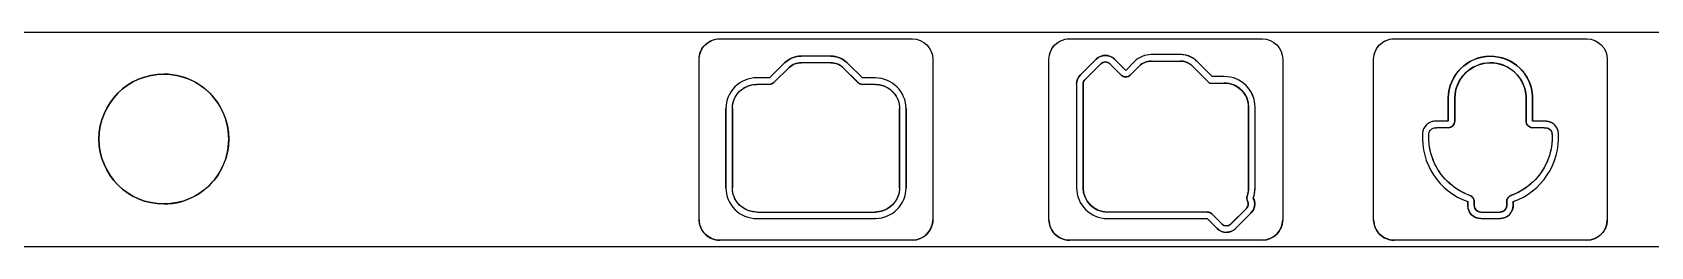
# Model space of a CAD drawing. Header units: millimetres. Extents: x 0 to 205, y 0 to 7.
# Drawn here: x 98.45 to 148.3, y 0 to 6.6 of the extents above; entities that cross this region are included whole.
import ezdxf

# ---------------------------------------------------------------- set-up
doc = ezdxf.new("R2010")
doc.units = ezdxf.units.MM
doc.linetypes.add('HIDDEN', pattern=[9.525, 6.35, -3.175])
doc.layers.add('Hidden', color=48, linetype='Continuous', lineweight=70, true_color=0x483905)
doc.layers.add('Layer0_', color=253, linetype='Continuous', lineweight=70, true_color=0x8faf8f)

msp = doc.modelspace()

# ---------------------------------------------------------------- linework, layer by layer
at = {"layer": 'Hidden', "linetype": 'HIDDEN', "lineweight": -3}
for p, q in [((119.617, 6.4), (119.617, 6.4)), ((125.557, 6.4), (125.557, 6.4)), ((130.396, 6.4), (130.396, 6.4)), ((136.336, 6.4), (136.336, 6.4)), ((140.396, 6.4), (140.396, 6.4)), ((146.336, 6.4), (146.336, 6.4)), ((118.987, 0.83), (118.987, 5.77)), ((118.987, 5.77), (118.987, 5.77)), ((121.622, 5.659), (121.622, 5.659)), ((122.132, 5.866), (122.132, 5.866)), ((123.042, 5.866), (123.042, 5.866)), ((123.552, 5.658), (124.023, 5.199)), ((123.552, 5.658), (123.552, 5.658)), ((126.187, 5.77), (126.187, 5.77)), ((129.766, 0.83), (129.766, 5.77)), ((129.766, 5.77), (129.766, 5.77)), ((131.218, 5.773), (131.218, 5.773)), ((132.129, 5.428), (131.784, 5.773)), ((131.784, 5.773), (131.784, 5.773)), ((132.404, 5.703), (132.404, 5.703)), ((132.916, 5.915), (132.916, 5.915)), ((133.817, 5.915), (133.816, 5.915)), ((134.329, 5.703), (134.328, 5.703)), ((134.791, 5.24), (134.329, 5.703)), ((136.966, 5.77), (136.966, 5.77)), ((139.766, 0.83), (139.766, 5.77)), ((139.766, 5.77), (139.766, 5.77)), ((143.367, 5.861), (143.367, 5.861)), ((146.966, 5.77), (146.966, 5.77)), ((120.768, 5.199), (120.767, 5.199)), ((121.152, 5.199), (121.152, 5.199)), ((124.023, 5.199), (124.022, 5.199)), ((124.408, 5.199), (124.408, 5.199)), ((124.422, 5.199), (124.422, 5.199)), ((130.617, 5.006), (130.617, 5.006)), ((130.734, 5.289), (130.734, 5.289)), ((132.129, 5.428), (132.129, 5.428)), ((134.791, 5.24), (134.791, 5.24)), ((135.166, 5.24), (135.166, 5.24)), ((142.067, 4.579), (142.067, 4.579)), ((144.666, 4.615), (144.665, 4.615)), ((144.666, 4.615), (144.666, 3.864)), ((119.812, 4.255), (119.812, 4.255)), ((125.362, 4.254), (125.362, 1.81)), ((125.362, 4.254), (125.362, 4.254)), ((136.116, 1.817), (136.116, 4.29)), ((136.116, 4.29), (136.116, 4.29)), ((141.708, 3.864), (141.707, 3.864)), ((142.067, 3.864), (142.067, 3.864)), ((144.666, 3.864), (144.665, 3.864)), ((145.02, 3.864), (145.019, 3.864)), ((141.272, 3.489), (141.272, 3.489)), ((145.46, 3.489), (145.46, 3.489)), ((119.812, 1.811), (119.812, 1.811)), ((125.362, 1.81), (125.362, 1.81)), ((130.617, 1.816), (130.617, 1.816)), ((136.06, 1.497), (136.06, 1.497)), ((136.116, 1.817), (136.116, 1.817)), ((135.515, 0.557), (135.988, 1.03)), ((135.988, 1.03), (135.987, 1.03)), ((142.667, 1.387), (142.666, 1.387)), ((142.667, 1.266), (142.666, 1.266)), ((144.066, 1.387), (144.066, 1.266)), ((144.066, 1.387), (144.066, 1.387)), ((144.066, 1.266), (144.066, 1.266)), ((118.987, 0.83), (118.987, 0.83)), ((120.767, 0.866), (120.767, 0.866)), ((124.407, 0.866), (124.407, 0.866)), ((124.427, 0.866), (124.426, 0.866)), ((126.187, 0.83), (126.187, 0.83)), ((129.766, 0.83), (129.766, 0.83)), ((131.567, 0.866), (131.567, 0.866)), ((134.641, 0.866), (134.641, 0.866)), ((134.949, 0.557), (134.949, 0.557)), ((135.515, 0.557), (135.515, 0.557)), ((136.966, 0.83), (136.966, 0.83)), ((139.766, 0.83), (139.766, 0.83)), ((143.067, 0.866), (143.066, 0.866)), ((143.666, 0.866), (143.666, 0.866)), ((146.966, 0.83), (146.966, 0.83)), ((119.617, 0.2), (119.617, 0.2)), ((125.557, 0.2), (125.557, 0.2)), ((130.396, 0.2), (130.396, 0.2)), ((136.336, 0.2), (136.336, 0.2)), ((140.396, 0.2), (140.396, 0.2)), ((146.336, 0.2), (146.336, 0.2))]:
    msp.add_line(p, q, dxfattribs=at)
at = {"layer": 'Hidden', "color": 38, "linetype": 'HIDDEN', "lineweight": -3, "true_color": 0x482605}
for p, q in [((121.763, 5.515), (121.762, 5.515)), ((122.133, 5.666), (122.132, 5.666)), ((123.043, 5.666), (123.042, 5.666)), ((123.414, 5.515), (123.413, 5.515)), ((123.414, 5.515), (123.884, 5.056)), ((131.36, 5.632), (131.361, 5.632)), ((131.643, 5.632), (131.642, 5.632)), ((131.989, 5.286), (131.643, 5.632)), ((132.546, 5.561), (132.547, 5.561)), ((132.916, 5.715), (132.917, 5.715)), ((133.817, 5.715), (133.818, 5.715)), ((134.187, 5.561), (134.188, 5.561)), ((134.71, 5.04), (134.188, 5.561)), ((143.368, 5.661), (143.367, 5.661)), ((102.5, 5.314), (102.499, 5.314)), ((120.767, 4.999), (120.768, 4.999)), ((121.152, 4.999), (121.153, 4.999)), ((121.293, 5.056), (121.292, 5.056)), ((123.883, 5.056), (123.884, 5.056)), ((124.024, 4.999), (124.023, 4.999)), ((124.408, 4.999), (124.407, 4.999)), ((124.421, 4.999), (124.42, 4.999)), ((130.817, 5.006), (130.818, 5.006)), ((130.877, 5.148), (130.876, 5.148)), ((131.988, 5.286), (131.989, 5.286)), ((132.272, 5.286), (132.271, 5.286)), ((134.71, 5.04), (134.709, 5.04)), ((135.166, 5.04), (135.167, 5.04)), ((142.267, 4.577), (142.268, 4.577)), ((144.467, 4.61), (144.466, 4.61)), ((144.467, 4.61), (144.467, 3.864)), ((120.012, 4.255), (120.013, 4.255)), ((125.163, 4.255), (125.162, 4.255)), ((125.163, 4.255), (125.163, 1.81)), ((135.916, 4.29), (135.917, 4.29)), ((135.917, 1.817), (135.917, 4.29)), ((141.709, 3.664), (141.708, 3.664)), ((142.067, 3.664), (142.068, 3.664)), ((142.267, 3.864), (142.268, 3.864)), ((144.467, 3.864), (144.466, 3.864)), ((144.667, 3.664), (144.666, 3.664)), ((145.021, 3.664), (145.02, 3.664)), ((141.472, 3.477), (141.473, 3.477)), ((145.261, 3.477), (145.262, 3.477)), ((120.012, 1.81), (120.013, 1.81)), ((125.163, 1.81), (125.162, 1.81)), ((130.817, 1.816), (130.818, 1.816)), ((135.872, 1.564), (135.873, 1.564)), ((135.916, 1.817), (135.917, 1.817)), ((142.735, 1.575), (142.734, 1.575)), ((143.999, 1.575), (144, 1.575)), ((102.499, 1.314), (102.5, 1.314)), ((120.767, 1.066), (120.768, 1.066)), ((124.408, 1.066), (124.407, 1.066)), ((124.423, 1.066), (124.424, 1.066)), ((131.567, 1.066), (131.568, 1.066)), ((134.642, 1.066), (134.641, 1.066)), ((134.782, 1.007), (134.783, 1.007)), ((135.374, 0.699), (135.847, 1.172)), ((135.847, 1.172), (135.846, 1.172)), ((135.882, 1.405), (135.883, 1.405)), ((142.867, 1.387), (142.868, 1.387)), ((142.867, 1.266), (142.868, 1.266)), ((143.067, 1.066), (143.068, 1.066)), ((143.666, 1.066), (143.667, 1.066)), ((143.867, 1.387), (143.866, 1.387)), ((143.866, 1.266), (143.867, 1.266)), ((143.867, 1.387), (143.867, 1.266)), ((135.092, 0.699), (135.091, 0.699)), ((135.373, 0.699), (135.374, 0.699))]:
    msp.add_line(p, q, dxfattribs=at)
at = {"layer": 'Hidden', "linetype": 'HIDDEN', "lineweight": -3, "extrusion": (1.55404e-41, -4.25385e-30, -1)}
for centre in [(119.617, 5.77), (130.396, 5.77), (140.396, 5.77)]:
    msp.add_ellipse(centre, major_axis=(0, 0.63), ratio=0.999987, start_param=4.712389, end_param=6.283185, dxfattribs=at)
at = {"layer": 'Hidden', "linetype": 'HIDDEN', "lineweight": -3, "extrusion": (1.83342e-41, -5.1276e-30, -1)}
msp.add_ellipse((123.044, 5.138), major_axis=(0, 0.728), ratio=0.999987, start_param=6.281069, end_param=7.056809, dxfattribs=at)
at = {"layer": 'Hidden', "color": 38, "linetype": 'HIDDEN', "lineweight": -3, "true_color": 0x482605, "extrusion": (1.24148e-41, -3.74709e-30, -1)}
msp.add_ellipse((123.045, 5.138), major_axis=(0, 0.528), ratio=0.999988, start_param=6.280178, end_param=7.056809, dxfattribs=at)
at = {"layer": 'Hidden', "linetype": 'HIDDEN', "lineweight": -3, "extrusion": (-4.56684e-43, -3.15544e-30, -1)}
msp.add_ellipse((131.501, 5.49), major_axis=(0, 0.4), ratio=0.999987, start_param=0, end_param=0.785398, dxfattribs=at)
at = {"layer": 'Hidden', "color": 38, "linetype": 'HIDDEN', "lineweight": -3, "true_color": 0x482605, "extrusion": (0, 0, -1)}
for centre, start_param, end_param in [((131.502, 5.49), 0, 0.785398), ((135.233, 0.84), 2.356194, 3.144112)]:
    msp.add_ellipse(centre, major_axis=(0, 0.2), ratio=0.999987, start_param=start_param, end_param=end_param, dxfattribs=at)
at = {"layer": 'Hidden', "linetype": 'HIDDEN', "lineweight": -3}
for centre, major_axis, ratio, start_param, end_param in [((133.817, 5.191), (0, -0.724), 0.999987, 2.356195, 3.141593), ((124.42, 4.267), (0.871, -0.366), 0.984314, 0.389288, 1.96003), ((135.166, 4.29), (0, -0.95), 0.999987, 1.570875, 3.141141), ((143.412, 3.319), (1.488, 1.441), 0.981494, 4.276449, 5.58747), ((124.42, 1.798), (0.871, 0.366), 0.984306, 4.327708, 5.893336), ((135.171, 1.817), (0, -0.945), 0.999988, 1.225587, 1.570807), ((119.617, 0.83), (0, -0.63), 0.999987, 4.712389, 6.283185), ((130.396, 0.83), (0, -0.63), 0.999987, 4.712389, 6.283185), ((140.396, 0.83), (0, -0.63), 0.999987, 4.712389, 6.283185)]:
    msp.add_ellipse(centre, major_axis=major_axis, ratio=ratio, start_param=start_param, end_param=end_param, dxfattribs=at)
at = {"layer": 'Hidden', "color": 38, "linetype": 'HIDDEN', "lineweight": -3, "true_color": 0x482605}
for centre, major_axis, start_param, end_param in [((133.818, 5.191), (0, -0.524), 2.356195, 3.141593), ((102.5, 3.314), (0, -2), 0, 3.14176), ((124.024, 5.199), (0, -0.2), 5.50954, 6.283185), ((132.13, 5.428), (0, -0.2), 5.497787, 6.283185), ((135.167, 4.29), (0, -0.75), 1.570883, 3.141141), ((144.667, 3.864), (0, -0.2), 4.712389, 6.283185), ((136.061, 1.497), (0, -0.2), 4.36718, 5.189276), ((135.172, 1.817), (0, -0.745), 1.225587, 1.570796)]:
    msp.add_ellipse(centre, major_axis=major_axis, ratio=0.999987, start_param=start_param, end_param=end_param, dxfattribs=at)
at = {"layer": 'Hidden', "linetype": 'HIDDEN', "lineweight": -3, "extrusion": (3.84632e-42, -3.15544e-30, -1)}
msp.add_ellipse((143.367, 4.562), major_axis=(0, 1.3), ratio=0.999987, start_param=0.000244, end_param=1.529938, dxfattribs=at)
at = {"layer": 'Hidden', "color": 38, "linetype": 'HIDDEN', "lineweight": -3, "true_color": 0x482605, "extrusion": (2.94429e-42, -3.15544e-30, -1)}
msp.add_ellipse((143.368, 4.562), major_axis=(0, 1.1), ratio=0.999987, start_param=0.000245, end_param=1.526377, dxfattribs=at)
at = {"layer": 'Hidden', "linetype": 'HIDDEN', "lineweight": -3, "extrusion": (3.7603e-42, -1.57772e-30, -1)}
msp.add_ellipse((135.705, 1.313), major_axis=(0, 0.4), ratio=0.999987, start_param=1.09391, end_param=2.356194, dxfattribs=at)
at = {"layer": 'Hidden', "color": 38, "linetype": 'HIDDEN', "lineweight": -3, "true_color": 0x482605, "extrusion": (6.37168e-42, -1.97215e-30, -1)}
msp.add_ellipse((124.408, 1.838), major_axis=(0, 0.773), ratio=0.999987, start_param=3.121398, end_param=3.141604, dxfattribs=at)
at = {"layer": 'Hidden', "color": 38, "linetype": 'HIDDEN', "lineweight": -3, "true_color": 0x482605, "extrusion": (-9.43935e-43, -3.15544e-30, -1)}
for centre, start_param, end_param in [((135.706, 1.313), 1.09391, 2.356194), ((143.667, 1.266), 1.570796, 3.141593)]:
    msp.add_ellipse(centre, major_axis=(0, 0.2), ratio=0.999987, start_param=start_param, end_param=end_param, dxfattribs=at)
at = {"layer": 'Hidden', "color": 38, "linetype": 'HIDDEN', "lineweight": -3, "true_color": 0x482605, "extrusion": (2.90243e-42, -3.15544e-30, -1)}
msp.add_ellipse((143.068, 1.266), major_axis=(0, 0.2), ratio=0.999987, start_param=3.141593, end_param=3.1416, dxfattribs=at)
at = {"layer": 'Hidden', "linetype": 'HIDDEN', "lineweight": -3, "extrusion": (5.82787e-42, -2.36658e-30, -1)}
msp.add_ellipse((143.666, 1.266), major_axis=(0, 0.4), ratio=0.999987, start_param=1.570796, end_param=3.141593, dxfattribs=at)
at = {"layer": 'Hidden', "linetype": 'HIDDEN', "lineweight": -3, "extrusion": (1.07253e-41, -2.9459e-30, -1)}
msp.add_ellipse((124.407, 1.838), major_axis=(0, 0.973), ratio=0.999987, start_param=3.121811, end_param=3.141604, dxfattribs=at)
at = {"layer": 'Hidden', "linetype": 'HIDDEN', "lineweight": -3, "extrusion": (-3.79873e-43, -6.31089e-30, -1)}
msp.add_ellipse((135.232, 0.84), major_axis=(0, 0.4), ratio=0.999987, start_param=2.356194, end_param=3.141908, dxfattribs=at)
at = {"layer": 'Hidden', "color": 38, "linetype": 'HIDDEN', "lineweight": -3, "true_color": 0x482605}
for points, knots in [([(124.421, 4.999), (124.421, 4.999), (124.421, 4.999), (124.52, 4.997), (124.616, 4.977), (124.798, 4.9), (124.88, 4.844), (125.019, 4.703), (125.073, 4.62), (125.145, 4.442), (125.164, 4.349), (125.163, 4.255)], [0.001712865, 0.001712865, 0.001712865, 0.001712865, 0.001713748, 0.001713748, 0.002007612, 0.002007612, 0.002304401, 0.002304401, 0.002598909, 0.002598909, 0.002881697, 0.002881697, 0.002881697, 0.002881697]), ([(145.021, 3.664), (145.035, 3.664), (145.048, 3.664), (145.062, 3.664), (145.113, 3.664), (145.162, 3.644), (145.199, 3.61), (145.236, 3.575), (145.259, 3.527), (145.262, 3.477)], [-0.138412, -0.138412, -0.138412, -0.138412, 0, 0, 0, 0.5, 0.5, 0.5, 1, 1, 1, 1]), ([(145.262, 3.477), (145.264, 3.445), (145.265, 3.413), (145.269, 3.14), (145.225, 2.901), (145.047, 2.447), (144.913, 2.237), (144.572, 1.878), (144.368, 1.733), (144.095, 1.611), (144.048, 1.592), (144, 1.575)], [0.008536961, 0.008536961, 0.008536961, 0.008536961, 0.008632237, 0.008632237, 0.009355959, 0.009355959, 0.010094835, 0.010094835, 0.010840328, 0.010840328, 0.010991613, 0.010991613, 0.010991613, 0.010991613]), ([(125.163, 1.81), (125.163, 1.725), (125.149, 1.64), (125.087, 1.47), (125.037, 1.387), (124.908, 1.244), (124.829, 1.184), (124.69, 1.117), (124.637, 1.099), (124.531, 1.074), (124.477, 1.067), (124.424, 1.066)], [0.003475424, 0.003475424, 0.003475424, 0.003475424, 0.003732011, 0.003732011, 0.004018896, 0.004018896, 0.004312108, 0.004312108, 0.004480018, 0.004480018, 0.004640593, 0.004640593, 0.004640593, 0.004640593]), ([(144, 1.575), (143.962, 1.561), (143.928, 1.536), (143.904, 1.502), (143.88, 1.469), (143.867, 1.428), (143.867, 1.387)], [0, 0, 0, 0, 0.5, 0.5, 0.5, 1, 1, 1, 1])]:
    msp.add_open_spline(points, degree=3, knots=knots, dxfattribs=at)
at = {"layer": 'Hidden', "linetype": 'HIDDEN', "lineweight": -3}
msp.add_open_spline([(145.46, 3.489), (145.454, 3.584), (145.392, 3.727), (145.227, 3.842), (145.064, 3.866), (145.032, 3.864), (145.02, 3.864)], degree=3, knots=[-1, -1, -1, -1, -0.52846, -0.26423, 0, 0.138412, 0.138412, 0.138412, 0.138412], dxfattribs=at)
at = {"layer": 'Layer0_', "color": 38, "lineweight": -3, "true_color": 0x482605}
for p, q in [((204.747, 6.6), (0.25, 6.6)), ((121.762, 5.515), (121.292, 5.056)), ((121.293, 5.056), (121.763, 5.515)), ((123.042, 5.666), (122.132, 5.666)), ((123.883, 5.056), (123.413, 5.515)), ((130.876, 5.148), (131.36, 5.632)), ((131.361, 5.632), (130.877, 5.148)), ((131.642, 5.632), (131.988, 5.286)), ((132.271, 5.286), (132.546, 5.561)), ((132.547, 5.561), (132.272, 5.286)), ((132.916, 5.715), (133.817, 5.715)), ((134.187, 5.561), (134.709, 5.04)), ((121.152, 4.999), (120.767, 4.999)), ((124.407, 4.999), (124.023, 4.999)), ((124.42, 4.999), (124.407, 4.999)), ((130.817, 1.816), (130.817, 5.006)), ((130.818, 5.006), (130.818, 1.816)), ((134.709, 5.04), (135.166, 5.04)), ((142.267, 4.577), (142.267, 3.864)), ((142.268, 3.864), (142.268, 4.577)), ((144.466, 3.864), (144.466, 4.61)), ((120.012, 4.255), (120.012, 1.81)), ((120.013, 1.81), (120.013, 4.255)), ((125.162, 1.81), (125.162, 4.255)), ((135.916, 4.29), (135.916, 1.817)), ((142.067, 3.664), (141.708, 3.664)), ((145.02, 3.664), (144.666, 3.664)), ((120.767, 1.066), (124.407, 1.066)), ((134.641, 1.066), (131.567, 1.066)), ((135.091, 0.699), (134.782, 1.007)), ((134.783, 1.007), (135.092, 0.699)), ((135.846, 1.172), (135.373, 0.699)), ((142.867, 1.387), (142.867, 1.266)), ((142.868, 1.266), (142.868, 1.387)), ((143.067, 1.066), (143.666, 1.066)), ((143.866, 1.266), (143.866, 1.387)), ((0.25, 0), (204.747, 0))]:
    msp.add_line(p, q, dxfattribs=at)
at = {"layer": 'Layer0_', "color": 48, "lineweight": -3, "true_color": 0x483905}
for p, q in [((119.617, 6.4), (125.557, 6.4)), ((130.396, 6.4), (136.336, 6.4)), ((140.396, 6.4), (146.336, 6.4)), ((118.987, 0.83), (118.987, 5.77)), ((121.152, 5.199), (121.622, 5.659)), ((121.622, 5.659), (121.152, 5.199)), ((123.042, 5.866), (122.132, 5.866)), ((124.022, 5.199), (123.552, 5.658)), ((126.187, 5.77), (126.187, 0.83)), ((126.187, 5.77), (126.187, 0.83)), ((129.766, 0.83), (129.766, 5.77)), ((131.218, 5.773), (130.734, 5.289)), ((131.218, 5.773), (130.734, 5.289)), ((132.129, 5.428), (131.784, 5.773)), ((132.404, 5.703), (132.129, 5.428)), ((132.404, 5.703), (132.129, 5.428)), ((133.816, 5.915), (132.916, 5.915)), ((134.791, 5.24), (134.328, 5.703)), ((136.966, 5.77), (136.966, 0.83)), ((136.966, 5.77), (136.966, 0.83)), ((139.766, 0.83), (139.766, 5.77)), ((146.966, 5.77), (146.966, 0.83)), ((146.966, 5.77), (146.966, 0.83)), ((121.152, 5.199), (120.767, 5.199)), ((124.408, 5.199), (124.022, 5.199)), ((124.422, 5.199), (124.408, 5.199)), ((130.617, 5.006), (130.617, 1.816)), ((130.617, 5.006), (130.617, 1.816)), ((135.166, 5.24), (134.791, 5.24)), ((142.067, 3.864), (142.067, 4.579)), ((142.067, 4.579), (142.067, 3.864)), ((144.665, 3.864), (144.665, 4.615)), ((119.812, 1.811), (119.812, 4.255)), ((119.812, 4.255), (119.812, 1.811)), ((125.362, 1.81), (125.362, 4.254)), ((136.116, 1.817), (136.116, 4.29)), ((142.067, 3.864), (141.707, 3.864)), ((145.019, 3.864), (144.665, 3.864)), ((135.515, 0.557), (135.987, 1.03)), ((142.666, 1.387), (142.666, 1.266)), ((142.667, 1.266), (142.667, 1.387)), ((144.066, 1.266), (144.066, 1.387)), ((120.767, 0.866), (124.407, 0.866)), ((131.567, 0.866), (134.641, 0.866)), ((134.641, 0.866), (134.949, 0.557)), ((134.641, 0.866), (134.949, 0.557)), ((143.066, 0.866), (143.666, 0.866)), ((125.557, 0.2), (119.617, 0.2)), ((136.336, 0.2), (130.396, 0.2)), ((146.336, 0.2), (140.396, 0.2))]:
    msp.add_line(p, q, dxfattribs=at)
at = {"layer": 'Layer0_', "color": 48, "lineweight": -3, "true_color": 0x483905, "extrusion": (1.55404e-41, -4.25385e-30, -1)}
for centre, start_param, end_param in [((119.617, 5.77), 4.712389, 6.283185), ((125.557, 5.77), 0, 1.570796), ((125.557, 5.77), 0, 1.570796), ((130.396, 5.77), 4.712389, 6.283185), ((136.336, 5.77), 0, 1.570796), ((136.336, 5.77), 0, 1.570796), ((140.396, 5.77), 4.712389, 6.283185), ((146.336, 5.77), 0, 1.570796), ((146.336, 5.77), 0, 1.570796)]:
    msp.add_ellipse(centre, major_axis=(0, 0.63), ratio=0.999987, start_param=start_param, end_param=end_param, dxfattribs=at)
at = {"layer": 'Layer0_', "color": 48, "lineweight": -3, "true_color": 0x483905, "extrusion": (6.48532e-42, -2.36658e-30, -1)}
msp.add_ellipse((122.132, 5.135), major_axis=(0, 0.731), ratio=0.999987, start_param=5.511606, end_param=6.284099, dxfattribs=at)
at = {"layer": 'Layer0_', "color": 48, "lineweight": -3, "true_color": 0x483905}
for centre, major_axis, ratio, start_param, end_param in [((122.131, 5.135), (0, -0.731), 0.999987, 3.140679, 3.913172), ((123.044, 5.138), (0, -0.728), 0.999987, 2.367969, 3.143709), ((131.501, 5.49), (0, -0.4), 0.999987, 2.356194, 3.92699), ((132.916, 5.191), (0, -0.724), 0.999987, 3.141593, 3.926991), ((132.916, 5.191), (0, -0.724), 0.999987, 3.141593, 3.926991), ((133.816, 5.191), (0, -0.724), 0.999987, 2.356195, 3.141593), ((143.367, 4.562), (0, -1.3), 0.999987, 1.611655, 4.69927), ((120.755, 4.267), (0.874, 0.359), 0.984406, 1.173493, 2.759586), ((120.755, 4.267), (0.874, 0.359), 0.984406, 1.173493, 2.759586), ((124.42, 4.267), (0.871, -0.366), 0.984314, 0.389288, 1.96003), ((131.017, 5.006), (0, -0.4), 0.999987, 3.92699, 4.712389), ((135.165, 4.29), (0, -0.95), 0.999987, 1.570875, 3.141141), ((143.32, 3.318), (1.485, -1.444), 0.981257, 3.838998, 5.150188), ((143.32, 3.318), (1.485, -1.444), 0.981257, 3.838998, 5.150188), ((143.412, 3.319), (1.488, 1.441), 0.981494, 4.276449, 5.58747), ((120.755, 1.798), (0.874, -0.359), 0.984399, 3.523094, 5.109228), ((120.755, 1.798), (0.874, -0.359), 0.984399, 3.523094, 5.109228), ((124.42, 1.798), (0.871, 0.366), 0.984306, 4.327708, 5.893336), ((131.567, 1.816), (0, -0.95), 0.999987, 4.712476, 6.282839), ((131.567, 1.816), (0, -0.95), 0.999987, 4.712476, 6.282839), ((135.705, 1.313), (0, -0.4), 0.999987, 0.785398, 2.047683), ((135.17, 1.817), (0, -0.945), 0.999988, 1.225587, 1.570807), ((143.066, 1.266), (0, -0.4), 0.999987, 4.712389, 6.283185), ((143.666, 1.266), (0, -0.4), 0.999987, 0, 1.570796), ((124.407, 1.838), (0, -0.973), 0.999987, 6.283174, 6.302967), ((125.557, 0.83), (0, -0.63), 0.999987, 0, 1.570796), ((135.232, 0.84), (0, -0.4), 0.999987, 5.497787, 7.068583), ((136.336, 0.83), (0, -0.63), 0.999987, 0, 1.570796), ((146.336, 0.83), (0, -0.63), 0.999987, 0, 1.570796)]:
    msp.add_ellipse(centre, major_axis=major_axis, ratio=ratio, start_param=start_param, end_param=end_param, dxfattribs=at)
at = {"layer": 'Layer0_', "color": 38, "lineweight": -3, "true_color": 0x482605}
for centre, major_axis, ratio, start_param, end_param in [((122.132, 5.135), (0, -0.531), 0.999988, 3.140679, 3.913172), ((123.044, 5.138), (0, -0.528), 0.999988, 2.367969, 3.1446), ((131.501, 5.49), (0, -0.2), 0.999987, 2.356194, 3.92699), ((132.917, 5.191), (0, -0.524), 0.999988, 3.141593, 3.926991), ((143.367, 4.562), (0, -1.1), 0.999987, 1.615216, 4.698127), ((102.5, 3.314), (0, -2), 0.999987, 3.14176, 6.283185), ((121.153, 5.199), (0, -0.2), 0.999987, 0, 0.773645), ((131.017, 5.006), (0, -0.2), 0.999987, 3.92699, 4.712389), ((132.13, 5.428), (0, -0.2), 0.999987, 0, 0.785398), ((142.068, 3.864), (0, -0.2), 0.999987, 0, 1.570796), ((131.568, 1.816), (0, -0.75), 0.999988, 4.712476, 6.282734), ((124.407, 1.838), (0, -0.773), 0.999987, 6.283174, 6.30338), ((134.642, 0.866), (0, -0.2), 0.999987, 2.356194, 3.141593), ((135.705, 1.313), (0, -0.2), 0.999987, 0.785398, 2.047683), ((143.067, 1.266), (0, -0.2), 0.999987, 4.712389, 6.283185), ((143.666, 1.266), (0, -0.2), 0.999987, 0, 1.570796), ((135.232, 0.84), (0, -0.2), 0.999987, 5.497787, 7.068583)]:
    msp.add_ellipse(centre, major_axis=major_axis, ratio=ratio, start_param=start_param, end_param=end_param, dxfattribs=at)
at = {"layer": 'Layer0_', "color": 38, "lineweight": -3, "true_color": 0x482605, "extrusion": (1.4557e-41, 6.31089e-30, -1)}
msp.add_ellipse((122.133, 5.135), major_axis=(0, 0.531), ratio=0.999988, start_param=5.511606, end_param=6.284099, dxfattribs=at)
at = {"layer": 'Layer0_', "color": 48, "lineweight": -3, "true_color": 0x483905, "extrusion": (-4.56684e-43, -3.15544e-30, -1)}
msp.add_ellipse((131.501, 5.49), major_axis=(0, 0.4), ratio=0.999987, start_param=5.497788, end_param=6.283186, dxfattribs=at)
at = {"layer": 'Layer0_', "color": 38, "lineweight": -3, "true_color": 0x482605, "extrusion": (0, 0, -1)}
for centre, start_param, end_param in [((131.502, 5.49), 5.497788, 6.283186), ((132.129, 5.428), 2.356194, 3.926991), ((144.666, 3.864), 3.141593, 4.712389), ((135.233, 0.84), 3.141593, 3.926991)]:
    msp.add_ellipse(centre, major_axis=(0, 0.2), ratio=0.999987, start_param=start_param, end_param=end_param, dxfattribs=at)
at = {"layer": 'Layer0_', "color": 38, "lineweight": -3, "true_color": 0x482605, "extrusion": (3.69775e-44, -3.15544e-30, -1)}
for centre, ratio, start_param, end_param in [((132.916, 5.191), 0.999988, 5.497787, 6.283185), ((133.817, 5.191), 0.999987, 0, 0.785398)]:
    msp.add_ellipse(centre, major_axis=(0, 0.524), ratio=ratio, start_param=start_param, end_param=end_param, dxfattribs=at)
at = {"layer": 'Layer0_', "color": 48, "lineweight": -3, "true_color": 0x483905, "extrusion": (3.84632e-42, -3.15544e-30, -1)}
msp.add_ellipse((143.367, 4.562), major_axis=(0, 1.3), ratio=0.999987, start_param=4.725508, end_param=6.283429, dxfattribs=at)
at = {"layer": 'Layer0_', "color": 38, "lineweight": -3, "true_color": 0x482605, "extrusion": (2.94429e-42, -3.15544e-30, -1)}
msp.add_ellipse((143.368, 4.562), major_axis=(0, 1.1), ratio=0.999987, start_param=4.726651, end_param=6.283431, dxfattribs=at)
at = {"layer": 'Layer0_', "color": 38, "lineweight": -3, "true_color": 0x482605}
msp.add_ellipse((102.499, 3.314), major_axis=(0, -2), ratio=0.999987, dxfattribs=at)
at = {"layer": 'Layer0_', "color": 38, "lineweight": -3, "true_color": 0x482605, "extrusion": (6.18998e-43, -6.31089e-30, -1)}
msp.add_ellipse((121.152, 5.199), major_axis=(0, 0.2), ratio=0.999987, start_param=2.367948, end_param=3.141593, dxfattribs=at)
at = {"layer": 'Layer0_', "color": 38, "lineweight": -3, "true_color": 0x482605, "extrusion": (2.99714e-42, -3.15544e-30, -1)}
msp.add_ellipse((124.023, 5.199), major_axis=(0, 0.2), ratio=0.999987, start_param=3.141593, end_param=3.915238, dxfattribs=at)
at = {"layer": 'Layer0_', "color": 48, "lineweight": -3, "true_color": 0x483905, "extrusion": (4.85463e-42, -1.38051e-30, -1)}
msp.add_ellipse((131.017, 5.006), major_axis=(0, 0.4), ratio=0.999987, start_param=4.712389, end_param=5.497788, dxfattribs=at)
at = {"layer": 'Layer0_', "color": 38, "lineweight": -3, "true_color": 0x482605, "extrusion": (-1.04693e-42, -3.15544e-30, -1)}
msp.add_ellipse((131.018, 5.006), major_axis=(0, 0.2), ratio=0.999987, start_param=4.712389, end_param=5.497788, dxfattribs=at)
at = {"layer": 'Layer0_', "color": 38, "lineweight": -3, "true_color": 0x482605, "extrusion": (-9.399e-41, -1.26218e-29, -1)}
msp.add_ellipse((135.166, 4.29), major_axis=(0, 0.75), ratio=0.999987, start_param=0.000451, end_param=1.57071, dxfattribs=at)
at = {"layer": 'Layer0_', "color": 38, "lineweight": -3, "true_color": 0x482605, "extrusion": (-9.43935e-43, -3.15544e-30, -1)}
msp.add_ellipse((142.067, 3.864), major_axis=(0, 0.2), ratio=0.999987, start_param=1.570796, end_param=3.141593, dxfattribs=at)
at = {"layer": 'Layer0_', "color": 38, "lineweight": -3, "true_color": 0x482605, "extrusion": (7.48414e-42, -4.73317e-30, -1)}
msp.add_ellipse((131.567, 1.816), major_axis=(0, 0.75), ratio=0.999988, start_param=3.142044, end_param=4.712302, dxfattribs=at)
at = {"layer": 'Layer0_', "color": 38, "lineweight": -3, "true_color": 0x482605, "extrusion": (9.46294e-43, -3.15544e-30, -1)}
msp.add_ellipse((136.06, 1.497), major_axis=(0, 0.2), ratio=0.999987, start_param=4.235502, end_param=5.057598, dxfattribs=at)
at = {"layer": 'Layer0_', "color": 38, "lineweight": -3, "true_color": 0x482605, "extrusion": (1.55425e-42, -1.57772e-30, -1)}
msp.add_ellipse((135.171, 1.817), major_axis=(0, 0.745), ratio=0.999987, start_param=1.570796, end_param=1.916005, dxfattribs=at)
at = {"layer": 'Layer0_', "color": 38, "lineweight": -3, "true_color": 0x482605, "extrusion": (4.50814e-42, -4.73317e-30, -1)}
msp.add_ellipse((134.641, 0.866), major_axis=(0, 0.2), ratio=0.999987, start_param=0, end_param=0.785398, dxfattribs=at)
at = {"layer": 'Layer0_', "color": 48, "lineweight": -3, "true_color": 0x483905, "extrusion": (3.97254e-42, -3.15544e-30, -1)}
msp.add_ellipse((143.067, 1.266), major_axis=(0, 0.4), ratio=0.999987, start_param=3.141593, end_param=4.712389, dxfattribs=at)
at = {"layer": 'Layer0_', "color": 38, "lineweight": -3, "true_color": 0x482605, "extrusion": (2.90243e-42, -3.15544e-30, -1)}
msp.add_ellipse((143.068, 1.266), major_axis=(0, 0.2), ratio=0.999987, start_param=3.141593, end_param=4.712389, dxfattribs=at)
at = {"layer": 'Layer0_', "color": 48, "lineweight": -3, "true_color": 0x483905, "extrusion": (8.70241e-42, -2.41589e-30, -1)}
for centre in [(119.617, 0.83), (130.396, 0.83), (140.396, 0.83)]:
    msp.add_ellipse(centre, major_axis=(0, 0.63), ratio=0.999987, start_param=3.141593, end_param=4.712389, dxfattribs=at)
at = {"layer": 'Layer0_', "color": 48, "lineweight": -3, "true_color": 0x483905, "extrusion": (1.20542e-41, -3.25405e-30, -1)}
for centre in [(125.557, 0.83), (136.336, 0.83), (146.336, 0.83)]:
    msp.add_ellipse(centre, major_axis=(0, 0.63), ratio=0.999987, start_param=1.570796, end_param=3.141593, dxfattribs=at)
at = {"layer": 'Layer0_', "color": 48, "lineweight": -3, "true_color": 0x483905, "extrusion": (-3.79873e-43, -6.31089e-30, -1)}
msp.add_ellipse((135.232, 0.84), major_axis=(0, 0.4), ratio=0.999987, start_param=3.141593, end_param=3.926991, dxfattribs=at)
at = {"layer": 'Layer0_', "color": 38, "lineweight": -3, "true_color": 0x482605}
for points, knots in [([(120.012, 4.255), (120.012, 4.326), (120.022, 4.398), (120.072, 4.56), (120.118, 4.647), (120.18, 4.723), (120.216, 4.766), (120.256, 4.805), (120.345, 4.874), (120.393, 4.903), (120.532, 4.969), (120.628, 4.993), (120.74, 4.999), (120.754, 4.999), (120.767, 4.999)], [-0.000509298, -0.000509298, -0.000509298, -0.000509298, -0.000293297, -0.000293297, 0, 0, 0, 0.00016806, 0.00016806, 0.000335985, 0.000335985, 0.000630519, 0.000630519, 0.000671465, 0.000671465, 0.000671465, 0.000671465]), ([(120.013, 4.255), (120.013, 4.335), (120.026, 4.414), (120.069, 4.542), (120.092, 4.591), (120.149, 4.683), (120.182, 4.726), (120.219, 4.765), (120.287, 4.836), (120.368, 4.893), (120.547, 4.973), (120.645, 4.996), (120.752, 4.999), (120.76, 4.999), (120.768, 4.999)], [0.00408386, 0.00408386, 0.00408386, 0.00408386, 0.004324621, 0.004324621, 0.004487151, 0.004487151, 0.004649424, 0.004649424, 0.004649424, 0.004943021, 0.004943021, 0.005239833, 0.005239833, 0.005264433, 0.005264433, 0.005264433, 0.005264433]), ([(124.42, 4.999), (124.505, 4.998), (124.589, 4.982), (124.761, 4.92), (124.846, 4.868), (124.99, 4.738), (125.048, 4.66), (125.13, 4.489), (125.155, 4.397), (125.162, 4.287), (125.162, 4.271), (125.162, 4.255)], [-0.00285383, -0.00285383, -0.00285383, -0.00285383, -0.002599145, -0.002599145, -0.002304648, -0.002304648, -0.002016079, -0.002016079, -0.001733497, -0.001733497, -0.001685218, -0.001685218, -0.001685218, -0.001685218]), ([(141.472, 3.477), (141.475, 3.527), (141.498, 3.575), (141.535, 3.61), (141.571, 3.644), (141.621, 3.664), (141.672, 3.664), (141.684, 3.664), (141.696, 3.664), (141.708, 3.664)], [0, 0, 0, 0, 0.5, 0.5, 0.5, 1, 1, 1, 1.120104, 1.120104, 1.120104, 1.120104]), ([(141.473, 3.477), (141.476, 3.527), (141.499, 3.575), (141.536, 3.61), (141.572, 3.644), (141.622, 3.664), (141.673, 3.664), (141.685, 3.664), (141.697, 3.664), (141.709, 3.664)], [0, 0, 0, 0, 0.5, 0.5, 0.5, 1, 1, 1, 1.120104, 1.120104, 1.120104, 1.120104]), ([(145.02, 3.664), (145.034, 3.664), (145.047, 3.664), (145.061, 3.664), (145.112, 3.664), (145.161, 3.644), (145.198, 3.61), (145.235, 3.575), (145.258, 3.527), (145.261, 3.477)], [-0.138412, -0.138412, -0.138412, -0.138412, 0, 0, 0, 0.5, 0.5, 0.5, 1, 1, 1, 1]), ([(142.734, 1.575), (142.589, 1.626), (142.452, 1.695), (142.116, 1.916), (141.937, 2.092), (141.66, 2.499), (141.562, 2.725), (141.51, 2.964), (141.482, 3.097), (141.467, 3.231), (141.468, 3.403), (141.47, 3.44), (141.472, 3.477)], [-0.001938236, -0.001938236, -0.001938236, -0.001938236, -0.001477419, -0.001477419, -0.000733137, -0.000733137, 0, 0, 0, 0.000405693, 0.000405693, 0.000515748, 0.000515748, 0.000515748, 0.000515748]), ([(142.735, 1.575), (142.733, 1.576), (142.732, 1.576), (142.498, 1.66), (142.285, 1.787), (141.916, 2.117), (141.765, 2.318), (141.596, 2.667), (141.549, 2.799), (141.486, 3.071), (141.47, 3.209), (141.469, 3.348), (141.469, 3.391), (141.47, 3.434), (141.473, 3.477)], [0.00934842, 0.00934842, 0.00934842, 0.00934842, 0.009352893, 0.009352893, 0.010091766, 0.010091766, 0.010837348, 0.010837348, 0.011255762, 0.011255762, 0.01167315, 0.01167315, 0.01167315, 0.011801561, 0.011801561, 0.011801561, 0.011801561]), ([(145.261, 3.477), (145.272, 3.3), (145.258, 3.123), (145.165, 2.708), (145.064, 2.479), (144.779, 2.073), (144.598, 1.9), (144.266, 1.687), (144.136, 1.624), (143.999, 1.575)], [-0.00275288, -0.00275288, -0.00275288, -0.00275288, -0.002220651, -0.002220651, -0.001477405, -0.001477405, -0.000733199, -0.000733199, -0.000297439, -0.000297439, -0.000297439, -0.000297439]), ([(120.767, 1.066), (120.685, 1.066), (120.603, 1.079), (120.432, 1.136), (120.345, 1.185), (120.198, 1.312), (120.138, 1.388), (120.05, 1.558), (120.024, 1.649), (120.013, 1.765), (120.012, 1.788), (120.012, 1.81)], [-0.002255757, -0.002255757, -0.002255757, -0.002255757, -0.002008534, -0.002008534, -0.001713713, -0.001713713, -0.001424697, -0.001424697, -0.001141726, -0.001141726, -0.001074461, -0.001074461, -0.001074461, -0.001074461]), ([(120.768, 1.066), (120.675, 1.066), (120.583, 1.082), (120.404, 1.151), (120.319, 1.204), (120.176, 1.339), (120.118, 1.42), (120.038, 1.597), (120.016, 1.692), (120.013, 1.796), (120.013, 1.803), (120.013, 1.81)], [0.002320585, 0.002320585, 0.002320585, 0.002320585, 0.002599179, 0.002599179, 0.002895958, 0.002895958, 0.003190851, 0.003190851, 0.003479912, 0.003479912, 0.003501803, 0.003501803, 0.003501803, 0.003501803]), ([(125.162, 1.81), (125.162, 1.737), (125.151, 1.664), (125.101, 1.5), (125.054, 1.413), (124.928, 1.262), (124.85, 1.199), (124.675, 1.107), (124.58, 1.079), (124.483, 1.069), (124.463, 1.067), (124.443, 1.066), (124.423, 1.066)], [-0.001105921, -0.001105921, -0.001105921, -0.001105921, -0.000885034, -0.000885034, -0.000591612, -0.000591612, -0.000294868, -0.000294868, 0, 0, 0, 0.000059812, 0.000059812, 0.000059812, 0.000059812]), ([(142.734, 1.575), (142.772, 1.561), (142.806, 1.536), (142.83, 1.502), (142.854, 1.469), (142.867, 1.428), (142.867, 1.387)], [0, 0, 0, 0, 0.5, 0.5, 0.5, 1, 1, 1, 1]), ([(142.868, 1.387), (142.868, 1.428), (142.855, 1.469), (142.831, 1.502), (142.807, 1.536), (142.773, 1.561), (142.735, 1.575)], [-1, -1, -1, -1, -0.5, -0.5, -0.5, 0, 0, 0, 0]), ([(143.866, 1.387), (143.866, 1.428), (143.879, 1.469), (143.903, 1.502), (143.927, 1.536), (143.961, 1.561), (143.999, 1.575)], [-1, -1, -1, -1, -0.5, -0.5, -0.5, 0, 0, 0, 0])]:
    msp.add_open_spline(points, degree=3, knots=knots, dxfattribs=at)
at = {"layer": 'Layer0_', "color": 48, "lineweight": -3, "true_color": 0x483905}
for points, knots in [([(141.708, 3.864), (141.689, 3.864), (141.669, 3.865), (141.592, 3.858), (141.501, 3.835), (141.341, 3.727), (141.279, 3.584), (141.272, 3.489)], [-1.120104, -1.120104, -1.120104, -1.120104, -0.934, -0.934, -0.735999, -0.471997, 0, 0, 0, 0]), ([(141.707, 3.864), (141.689, 3.864), (141.669, 3.865), (141.592, 3.858), (141.501, 3.835), (141.341, 3.727), (141.278, 3.584), (141.272, 3.489)], [-1.120104, -1.120104, -1.120104, -1.120104, -0.934, -0.934, -0.735999, -0.471997, 0, 0, 0, 0]), ([(145.46, 3.489), (145.454, 3.584), (145.392, 3.727), (145.226, 3.842), (145.064, 3.866), (145.031, 3.864), (145.019, 3.864)], [-1, -1, -1, -1, -0.52846, -0.26423, 0, 0.138412, 0.138412, 0.138412, 0.138412])]:
    msp.add_open_spline(points, degree=3, knots=knots, dxfattribs=at)

doc.saveas('drawing.dxf')
